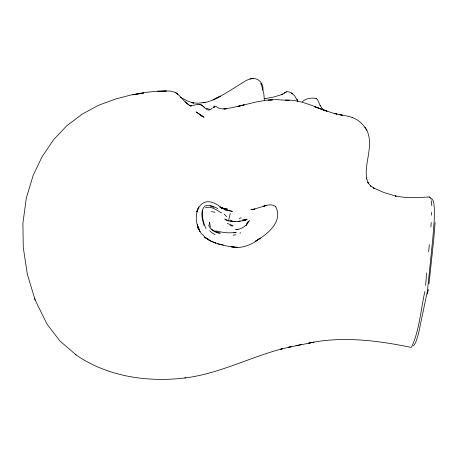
<?xml version="1.0" encoding="UTF-8"?>
<svg xmlns="http://www.w3.org/2000/svg" width="458" height="458" viewBox="0 0 458 458"><rect width="100%" height="100%" fill="white"/><g stroke="black" fill="none" stroke-linecap="round" stroke-linejoin="round"><path stroke-width="0.69" d="M264.352 100.268L263.848 93.821L261.06 83.327L261.203 84.169M261.175 84.003L261.18 83.482L261.112 84.249M431.602 215.191L431.705 212.346M215.346 106.359L215.157 106.256M430.909 226.985L431.218 222.445M426.684 272.882L425.608 285.443M435.1 222.496L433.617 240.65L428.98 283.897M202.671 210.646C201.829 216.8 203.386 223.069 206.003 228.628M428.619 251.774L429.341 244.698M209.22 224.38L209.512 222.061L210.388 227.168M424.91 291.391C420.673 309.911 419.602 329.794 411.547 347.158L410.992 347.341C377.518 340.517 342.561 335.972 308.726 343.111L313.965 342.178L288.511 347.301L291.78 346.534L280.267 349.334L282.609 348.681C249.948 357.229 219.542 373.528 185.759 377.856L184.734 377.947M427.44 294.11L428.339 289.49M228.725 219.668L230.282 213.439M275.607 206.581C272.144 203.575 267.123 205.035 263.195 206.375L266.046 205.51L253.618 209.3M214.018 107.538L214.55 106.182L213.628 107.241M275.493 206.764L275.624 206.535C283.542 221.735 266.928 234.828 255.146 241.406L260.333 238.091C252.106 244.532 241.841 249.329 231.216 246.753L231.004 246.725C223.252 245.408 215.369 243.713 208.459 239.797M214.688 106.302L214.894 105.981L213.943 107.516M249.564 220.521L246.003 225.685M248.448 221.094L246.341 224.122M239.94 233.345L240.708 232.675M413.482 345.962L415.618 342.721L418.383 334.231L427.44 290.91L432.776 238.858L434.281 219.657L434.367 209.031L433.915 203.77L433.216 200.879L431.579 198.24M302.234 101.813C305.858 98.293 311.721 97.417 316.467 98.584M246.444 224.798C243.484 227.712 239.488 229.687 235.269 229.532M213.376 107.349L214.001 106.84M212.369 108.019C206.008 114.632 204.194 102.993 198.039 104.447M292.576 93.787C290.32 92.035 286.765 90.524 284.464 93.066L284.973 92.699L281.344 94.737L282.901 94.085M286.256 91.932L286.634 91.755M281.452 94.692L273.472 97.107L264.564 98.699L265.073 98.59L264.163 98.459M239.173 218.489L241.217 217.79M233.929 232.91L236.196 232.189C229.389 233.757 222.256 232.28 215.541 230.895M205.43 207.8C211.264 205.602 216.743 210.302 221.62 212.918M239.128 106.079L256.188 101.985L266.104 100.239L272.31 99.844L268.033 100.044M249.954 78.982C257.224 76.663 263.974 82.663 262.881 90.186M251.013 78.719L252.209 78.576L250.074 78.936L246.324 80.431L224.735 93.833L212.981 99.947L220.361 96.329L213.17 99.867L207.503 101.974L197.919 103.273L191.736 102.649L193.751 103.107L187.706 101.103L180.189 97.159M246.788 219.17L242.351 219.995M237.37 106.485L244.217 104.899L231.628 107.779L223.865 108.981L226.573 108.769C222.96 108.998 218.695 109.199 215.953 106.388M429.18 197.095L430.251 197.364L431.115 199.316M299.916 344.822L301.49 344.496L295.897 345.658M202.9 102.901L205.299 102.506M243.078 220.327L247.314 219.622M141.035 93.421L132.9 94.732L145.495 92.384L157.008 91.257L166.294 91.136L157.775 91.279C164.376 91.348 172.466 89.413 177.887 94.274L175.712 92.568M142.392 93.203L143.749 92.985M143.72 92.985L131.034 94.983L115.531 99.025L98.413 105.317L82.177 114.122L66.616 125.916L53.512 139.776L41.867 157.123L33.228 175.185L26.301 198.154L22.9 223.304L23.272 247.515L27.388 274.445L35.117 299.95L47.059 324.184L59.878 340.941L76.045 354.87M197.953 104.269L190.391 105.964L191.564 105.821L189.755 105.615L190.202 105.838C184.717 102.603 181.368 96.873 176.387 93.117M254.917 208.991L251.07 209.552L254.528 209.443M233.059 235.166L235.939 234.771M240.313 221.145L234.862 221.683M254.327 209.197L251.07 209.552L254.476 209.375M238.04 221.363L245.734 220.412L244.183 220.453M185.759 377.856C147.728 382.625 107.058 376.682 75.158 354.332M269.974 99.953L275.893 99.621L289.324 100.422M429.73 196.974C418.251 197.478 406.624 198.366 395.283 195.961L396.073 196.144L383.987 192.537L373.35 187.877L374.363 188.415L370.133 185.479L370.917 186.303L367.797 182.421L368.306 183.36L366.486 178.082L366.698 178.969C364.064 163.014 373.757 146.348 367.19 130.971C363.91 124.937 358.688 119.704 352.105 117.443M232.99 221.472L235.469 221.443M229.802 220.298L230.763 221.237L233.082 221.512M236.494 229.435L237.942 229.504L237.244 229.469M285.3 100.056C300.173 99.552 313.432 106.336 327.023 111.277L314.652 106.714L331.455 112.639L336.991 114.162L334.85 113.59L349.133 116.504L352.889 117.695M219.909 207.193L222.548 207.434L220 207.159M199.665 104.544L201.829 105.18L204.182 107.224M225.073 219.691L228.496 220.888L231.708 221.306M232.361 220.945L231.055 220.722L231.988 221.466M342.721 115.261L339.086 114.609L341.502 115.05M211.396 211.602L214.968 212.294M224.735 209.884L232.412 211.39L226.097 209.77L221.014 207.88M221.403 207.88L227.523 209.163L221.025 207.783M217.71 243.833L223.309 245.041M206.243 108.243L209.781 109.353M220.166 232.91L216.239 231.834L213.388 230.534L211.39 228.989M220.143 233.586C215.306 232.544 210.268 230.013 208.55 225.038M230.185 225.433L232.389 226.166M227.345 223.435L233.019 225.628M210.211 206.037L213.932 207.348M214.058 242.448L215.712 243.055L210.571 240.942L204.806 237.215L207.663 239.259M220.83 207.577L226.097 209.77M316.1 98.413L317.509 99.604L320.297 105.861L320.096 105.5L323.285 109.931M217.739 208.533C213.817 206.741 209.18 203.993 204.869 206.117C199.768 211.121 202.367 219.33 203.982 225.347M224.769 218.953L228.496 220.888M215.083 234.691L211.985 232.836L209.672 230.74M204.806 237.215L210.571 240.942M291.362 92.934L294.694 95.865L297.78 101.149M221.672 207.961C199.511 189.143 189.183 217.602 201.726 234.067M188.685 104.819L185.244 101.859M224.283 214.27L226.721 216.691M205.516 238.068L202.384 234.187M366.835 130.353L364.86 127.215M297.608 100.834L297.093 99.615L297.763 101.207M34.499 297.912L35.117 299.95M197.278 224.214L198.125 229.063M431.425 200.69L431.785 205.699M198.446 207.697L196.705 211.848L198.766 206.959L198.446 207.697M253.4 78.61L252.112 78.587L253.4 78.61M237.364 247.343L231.216 246.753L237.364 247.343M203.924 117.196L196.161 111.981L203.924 117.196M201.892 116.109L199.219 114.231L201.892 116.109M199.934 231.319L197.965 226.555L199.934 231.319"/></g></svg>
